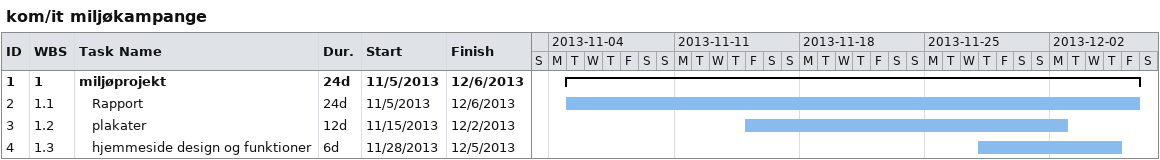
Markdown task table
kom/it miljøkampange

| ID | WBS | Task | Duration | Start | Finish |
|---|---|---|---|---|---|
| 1 | 1 | **miljøprojekt** | 24d | 2013-11-05 | 2013-12-06 |
| 2 | 1.1 | Rapport | 24d | 2013-11-05 | 2013-12-06 |
| 3 | 1.2 | plakater | 12d | 2013-11-15 | 2013-12-02 |
| 4 | 1.3 | hjemmeside design og funktioner | 6d | 2013-11-28 | 2013-12-05 |
